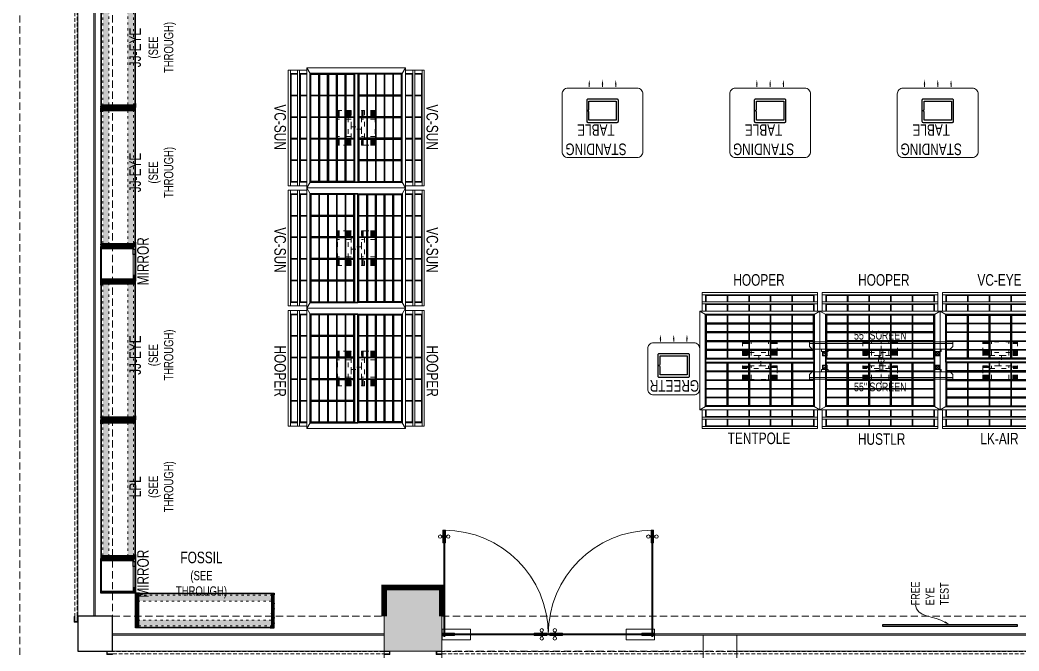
# Model space of a CAD drawing. Header units: feet. Extents: x 9387391 to 9401271, y -6779689 to -6765394.
# Drawn here: x 9387391 to 9396033, y -6774519 to -6769061 of the extents above; entities that cross this region are included whole.
import ezdxf
from ezdxf import colors
from ezdxf.entities.mleader import LeaderData, LeaderLine
from ezdxf.math import Vec2, Vec3

# ---------------------------------------------------------------- set-up
doc = ezdxf.new("R2010")
doc.units = ezdxf.units.FT
doc.header["$LTSCALE"] = 33
doc.header["$MEASUREMENT"] = 0
for name, pattern in [('ACAD_ISO03W100', [30, 12, -18]), ('DASHDOT2', [0.5, 0.25, -0.125, 0, -0.125]), ('HIDDEN', [9.525, 6.35, -3.175]), ('HIDDENX2', [0.75, 0.5, -0.25])]:
    doc.linetypes.add(name, pattern=pattern)
for name, color, linetype, lineweight in [('A-COL', 243, 'Continuous', 9), ('A-Glazing', 4, 'Continuous', 20), ('A-shutter', 8, 'Continuous', 18), ('A-STAIR', 6, 'Continuous', 5), ('beam', 90, 'Continuous', 9), ('column hatch', 5, 'Continuous', 0), ('Glazing', 141, 'Continuous', 15), ('LENS-DIM', 252, 'Continuous', 5), ('LENS-PARTITION', 21, 'Continuous', 25), ('LENS-TEXT', 31, 'Continuous', 5), ('LENS_TEXT', 31, 'Continuous', 5), ('LK-EQPMT', 3, 'Continuous', 18), ('LK-FF&E FLOOR', 1, 'Continuous', 9), ('LK-FF&E WALL', 1, 'Continuous', 9), ('LK-IT', 3, 'Continuous', 18), ('LK-MIRROR', 133, 'Continuous', 13), ('LN-ELEVATION-1', 81, 'Continuous', 25), ('LN-ELEVATION-2', 103, 'Continuous', 20), ('LN-ELEVATION-3', 125, 'Continuous', 18), ('LN-ELEVATION-4', 145, 'Continuous', 13), ('LN-ELEVATION-5', 167, 'Continuous', 5), ('LN-HATCH', 251, 'Continuous', 0), ('PLANO-CARPET', 3, 'Continuous', 18), ('PLANO-TXT', 252, 'Continuous', 5), ('rolling shutter', 1, 'Continuous', 5)]:
    doc.layers.add(name, color=color, linetype=linetype, lineweight=lineweight)
doc.styles.add('LK TXT', font='GILC____.TTF', dxfattribs={"height": 100})
doc.styles.get("Standard").update_dxf_attribs({"font": 'GILC____.TTF'})
pattern_1 = [(45, (-583869.1914, 43752.887), (3.31456304, 12.1533978), [15.625, -3.125, 0, -3.125])]
pattern_2 = [(45, (0, 0), (1.683798, 6.173926), [7.9375, -1.5875, 0, -1.5875])]

# ---------------------------------------------------------------- blocks, each defined once
blk = doc.blocks.new('JJ STSH 1200')
at = {"layer": 'LN-HATCH', "ltscale": 0.5}
h = blk.add_hatch(dxfattribs=at)
h.set_pattern_fill('ANSI36', color=256, scale=50)
h.set_pattern_definition(pattern_1)
h.paths.add_polyline_path([(-565, 294), (-565, 300), (-600, 300), (-600, 294)])
h = blk.add_hatch(dxfattribs=at)
h.set_pattern_fill('ANSI36', color=256, scale=50)
h.set_pattern_definition(pattern_1)
h.paths.add_polyline_path([(-575, 294), (-600, 294), (-600, 250), (-600, 240), (-600, 6), (-575, 6)])
h = blk.add_hatch(dxfattribs=at)
h.set_pattern_fill('ANSI36', color=256)
h.set_pattern_definition(pattern_2)
h.paths.add_polyline_path([(575, 282), (-575, 282), (-575, 232), (575, 232)])
h = blk.add_hatch(dxfattribs=at)
h.set_pattern_fill('ANSI36', color=256, scale=50)
h.set_pattern_definition(pattern_1)
h.paths.add_polyline_path([(565, 294), (565, 300), (600, 300), (600, 294)])
h = blk.add_hatch(dxfattribs=at)
h.set_pattern_fill('ANSI36', color=256, scale=50)
h.set_pattern_definition(pattern_1)
h.paths.add_polyline_path([(600, 240), (600, 250), (600, 294), (575, 294), (575, 6), (600, 6)])
h = blk.add_hatch(dxfattribs=at)
h.set_pattern_fill('ANSI36', color=256, scale=50)
h.set_pattern_definition(pattern_1)
h.paths.add_polyline_path([(-565, 6), (-565, 0), (-600, 0), (-600, 6)])
h = blk.add_hatch(dxfattribs=at)
h.set_pattern_fill('ANSI36', color=256)
h.set_pattern_definition(pattern_2)
h.paths.add_polyline_path([(575, 68), (-575, 68), (-575, 18), (575, 18)])
h = blk.add_hatch(dxfattribs=at)
h.set_pattern_fill('ANSI36', color=256, scale=50)
h.set_pattern_definition(pattern_1)
h.paths.add_polyline_path([(565, 6), (565, 0), (600, 0), (600, 6)])
at = {"layer": 'LN-ELEVATION-1', "ltscale": 0.5}
for points in [[(-565, 294), (-565, 300), (-600, 300), (-600, 294)], [(-600, 6), (-600, 240), (-600, 240), (-600, 250), (-600, 250), (-600, 294), (-575, 294), (-575, 6)], [(565, 294), (565, 300), (600, 300), (600, 294)], [(600, 6), (600, 240), (600, 240), (600, 250), (600, 250), (600, 294), (575, 294), (575, 6)], [(-565, 6), (-565, 0), (-600, 0), (-600, 6)], [(565, 6), (565, 0), (600, 0), (600, 6)]]:
    blk.add_lwpolyline(points, close=True, dxfattribs=at)
at = {"layer": 'LN-ELEVATION-3', "ltscale": 0.5}
for p, q in [((-565, 300), (565, 300)), ((565, 294), (-565, 294)), ((575, 6), (-575, 6)), ((565, 6), (-565, 6)), ((-565, 0), (565, 0))]:
    blk.add_line(p, q, dxfattribs=at)
at = {"layer": 'LN-ELEVATION-4', "linetype": 'ACAD_ISO03W100', "ltscale": 0.05}
for points in [[(575, 232), (-575, 232), (-575, 282), (575, 282)], [(575, 68), (-575, 68), (-575, 18), (575, 18)]]:
    blk.add_lwpolyline(points, close=True, dxfattribs=at)
blk = doc.blocks.new('MIRROR SEE THROUGH')
at = {"layer": 'LN-HATCH', "ltscale": 0.5}
h = blk.add_hatch(dxfattribs=at)
h.set_pattern_fill('ANSI31', color=256, scale=2)
h.set_pattern_definition([(45, (4060070.797, 1708569.446), (-4.4901280605, 4.4901280605), [])])
h.paths.add_polyline_path([(-150, 0), (-132, 0), (-132, -279), (-150, -279)])
h.paths.add_polyline_path([(-132, -6), (132, -6), (132, 0), (-132, 0)])
h.paths.add_polyline_path([(150, 0), (132, 0), (132, -279), (150, -279)])
at = {"layer": 'Defpoints'}
blk.add_lwpolyline([(150, -300), (-150, -300), (-150, 0), (150, 0)], close=True, dxfattribs=at)
at = {"layer": 'LN-ELEVATION-1'}
for points in [[(-150, 0), (-132, 0), (-132, -279), (-150, -279)], [(-132, -6), (132, -6), (132, 0), (-132, 0)], [(150, 0), (132, 0), (132, -279), (150, -279)], [(-103, -293), (-103, -279), (-148, -279), (-148, -300), (-139, -300), (-139, -298.5), (-146.5, -298.5), (-146.5, -293)], [(80, -293), (80, -279), (125, -279), (125, -300), (116, -300), (116, -298.5), (123.5, -298.5), (123.5, -293)], [(142, -300), (142, -298.5), (146.5, -298.5), (146.5, -280.5), (125, -280.5), (125, -279), (148, -279), (148, -300)]]:
    blk.add_lwpolyline(points, close=True, dxfattribs=at)
at = {"layer": 'LN-ELEVATION-2', "color": 4, "lineweight": 0}
blk.add_lwpolyline([(-146.5, -293), (123.5, -293), (123.5, -298.5), (-146.5, -298.5)], close=True, dxfattribs=at)
at = {"layer": 'LN-ELEVATION-2'}
blk.add_lwpolyline([(-103, -293), (80, -293), (80, -279), (-103, -279)], close=True, dxfattribs=at)
at = {"layer": 'LN-ELEVATION-4', "ltscale": 0.5}
blk.add_line((116, -300), (-139, -300), dxfattribs=at)
blk = doc.blocks.new('Entrance Door')
at = {"layer": 'Glazing', "ltscale": 111}
blk.add_hatch(color=256, dxfattribs=at).paths.add_polyline_path([(18, -35), (18, -1235), (30, -1235), (30, -35)])
at = {"layer": 'Glazing'}
for p, q in [((30, -54), (18, -66)), ((1118, -31), (1118, -54)), ((1118, -89), (1118, -66)), ((1133, -31), (1133, -54)), ((1133, -89), (1133, -66))]:
    blk.add_line(p, q, dxfattribs=at)
at = {"layer": 'Glazing', "ltscale": 44}
for p, q in [((-5, -1156), (18, -1156)), ((-5, -1171), (18, -1171)), ((53, -1156), (30, -1156)), ((53, -1171), (30, -1171))]:
    blk.add_line(p, q, dxfattribs=at)
at = {"layer": 'Glazing'}
for points in [[(320, -120), (0, -120), (0, 0), (320, 0)], [(0, -54), (142, -54), (142, -47), (0, -47)], [(0, -66), (142, -66), (142, -74), (0, -74)], [(1181, -54), (1038, -54), (1038, -47), (1181, -47)], [(1181, -66), (1038, -66), (1038, -74), (1181, -74)]]:
    blk.add_lwpolyline(points, close=True, dxfattribs=at)
at = {"layer": 'Glazing', "ltscale": 222}
blk.add_lwpolyline([(-2, -66), (1199, -66), (1199, -54), (-2, -54)], close=True, dxfattribs=at)
at = {"layer": 'Glazing', "ltscale": 111}
blk.add_lwpolyline([(18, -35), (18, -1235), (30, -1235), (30, -35)], close=True, dxfattribs=at)
at = {"layer": 'Glazing', "ltscale": 44}
for points in [[(18, -1093), (18, -1235), (10, -1235), (10, -1093)], [(30, -1093), (30, -1235), (37, -1235), (37, -1093)]]:
    blk.add_lwpolyline(points, close=True, dxfattribs=at)
at = {"layer": 'Glazing'}
for centre, radius in [((1125, -14), 19), ((24, -59), 19.8), ((1125, -107), 19)]:
    blk.add_circle(centre, radius, dxfattribs=at)
at = {"layer": 'Glazing', "ltscale": 44}
for centre in [(-22, -1164), (70, -1164)]:
    blk.add_circle(centre, 19, dxfattribs=at)
at = {"layer": 'Glazing', "ltscale": 222}
blk.add_arc((24, -60), 1175, 270, 359.9996, dxfattribs=at)
blk = doc.blocks.new('*U50')
at = {"layer": 'A-shutter', "color": 5, "ltscale": 10}
for points in [[(41038450.5, -1561539.2), (41038450.5, -1561544.2), (41038405.5, -1561544.2), (41038405.5, -1561564.2), (41038450.5, -1561564.2), (41038450.5, -1561569.2), (41038400.5, -1561569.2), (41038400.5, -1561539.2)], [(41040800.5, -1561539.2), (41040800.5, -1561544.2), (41040845.5, -1561544.2), (41040845.5, -1561564.2), (41040800.5, -1561564.2), (41040800.5, -1561569.2), (41040850.5, -1561569.2), (41040850.5, -1561539.2)]]:
    blk.add_lwpolyline(points, close=True, dxfattribs=at)
at = {"layer": 'A-shutter', "color": 5, "linetype": 'HIDDENX2', "ltscale": 2}
blk.add_lwpolyline([(41038405.5, -1561544.2), (41038405.5, -1561564.2), (41040845.5, -1561564.2), (41040845.5, -1561544.2)], close=True, dxfattribs=at)
blk = doc.blocks.new('*U51')
at = {"layer": 'A-shutter', "color": 5, "ltscale": 10}
for points in [[(41032335.5, -1561539.2), (41032335.5, -1561544.2), (41032290.5, -1561544.2), (41032290.5, -1561564.2), (41032335.5, -1561564.2), (41032335.5, -1561569.2), (41032285.5, -1561569.2), (41032285.5, -1561539.2)], [(41040930.5, -1561539.2), (41040930.5, -1561544.2), (41040975.5, -1561544.2), (41040975.5, -1561564.2), (41040930.5, -1561564.2), (41040930.5, -1561569.2), (41040980.5, -1561569.2), (41040980.5, -1561539.2)]]:
    blk.add_lwpolyline(points, close=True, dxfattribs=at)
at = {"layer": 'A-shutter', "color": 5, "linetype": 'HIDDENX2', "ltscale": 2}
blk.add_lwpolyline([(41032290.5, -1561544.2), (41032290.5, -1561564.2), (41040975.5, -1561564.2), (41040975.5, -1561544.2)], close=True, dxfattribs=at)
blk = doc.blocks.new('*U52')
at = {"layer": 'A-shutter', "color": 5, "ltscale": 10}
for points in [[(41038450.5, -1561539.2), (41038450.5, -1561544.2), (41038405.5, -1561544.2), (41038405.5, -1561564.2), (41038450.5, -1561564.2), (41038450.5, -1561569.2), (41038400.5, -1561569.2), (41038400.5, -1561539.2)], [(41046450.5, -1561539.2), (41046450.5, -1561544.2), (41046495.5, -1561544.2), (41046495.5, -1561564.2), (41046450.5, -1561564.2), (41046450.5, -1561569.2), (41046500.5, -1561569.2), (41046500.5, -1561539.2)]]:
    blk.add_lwpolyline(points, close=True, dxfattribs=at)
at = {"layer": 'A-shutter', "color": 5, "linetype": 'HIDDENX2', "ltscale": 2}
blk.add_lwpolyline([(41038405.5, -1561544.2), (41038405.5, -1561564.2), (41046495.5, -1561564.2), (41046495.5, -1561544.2)], close=True, dxfattribs=at)
blk = doc.blocks.new('A$C929adc24')
at = {"layer": 'column hatch'}
h = blk.add_hatch(color=8, dxfattribs=at)
h.dxf.hatch_style = 1
h.paths.add_polyline_path([(-6704.3, -4040.5), (-6704.3, -3765.5), (-7204.3, -3765.5), (-7204.3, -4315.5), (-6704.3, -4315.5)])
h.paths.add_polyline_path([(1795.7, -3765.5), (1295.7, -3765.5), (1295.7, -4315.5), (1795.7, -4315.5)])
at = {"ltscale": 100}
blk.add_line((1295.7, -4315.5), (-4154.3, -4315.5), dxfattribs=at)
blk.add_lwpolyline([(-7204.3, -4315.5), (-9854.3, -4315.5), (-9854.3, 4579.5)], dxfattribs=at)
at = {"layer": 'A-COL'}
blk.add_line((-6704.3, -4040.5), (-6704.3, -4315.5), dxfattribs=at)
blk.add_lwpolyline([(-7204.3, -3765.5), (-6704.3, -3765.5), (-6704.3, -4315.5), (-7204.3, -4315.5)], close=True, dxfattribs=at)
at = {"layer": 'A-Glazing'}
for points in [[(-9716.3, -4015.5), (-9704.3, -4015.5), (-9704.3, 4579.5), (-9716.3, 4579.5)], [(-7204.3, -4165.5), (-9554.3, -4165.5), (-9554.3, -4177.5), (-7204.3, -4177.5)], [(-4864.3, -4165.5), (1295.7, -4165.5), (1295.7, -4177.5), (-4864.3, -4177.5)]]:
    blk.add_lwpolyline(points, close=True, dxfattribs=at)
at = {"layer": 'A-STAIR'}
for p, q in [((-6704.3, -4040.5), (-6704.3, -9485.5)), ((-4444.3, -4177.5), (-4444.3, -5705.5)), ((-4154.3, -4177.5), (-4154.3, -9165.5)), ((-7204.3, -4315.5), (-7204.3, -9485.5))]:
    blk.add_line(p, q, dxfattribs=at)
at = {"layer": 'beam', "linetype": 'HIDDEN', "ltscale": 0.3}
blk.add_line((-10354.3, -4915.5), (-10354.3, 4744.5), dxfattribs=at)
for points in [[(-9554.3, 4579.5), (-9554.3, -4015.5), (-7204.3, -4015.5), (-7204.3, -4315.5), (-9854.3, -4315.5), (-9854.3, 4579.5)], [(-6704.3, -4015.5), (1295.7, -4015.5), (1295.7, -4315.5), (-6704.3, -4315.5)]]:
    blk.add_lwpolyline(points, close=True, dxfattribs=at)
at = {"layer": 'LENS-PARTITION'}
blk.add_lwpolyline([(-9554.3, -4015.5), (-9854.3, -4015.5), (-9854.3, -4315.5), (-9554.3, -4315.5)], close=True, dxfattribs=at)
at = {"layer": 'A-Glazing'}
for p, xscale, yscale, zscale, rotation in [((-6703.2, -4217.7), -0.7665000767040157, 0.7665000767040159, 0.7665000767040159, 179.9999889093191), ((-4865.5, -4217.7), 0.7665000767040158, 0.7665000767040158, 0.7665000767040158, 180.0000110906808)]:
    blk.add_blockref('Entrance Door', p, dxfattribs=dict(at, xscale=xscale, yscale=yscale, zscale=zscale, rotation=rotation))
at = {"layer": 'rolling shutter', "rotation": 270}
blk.add_blockref('*U51', (1551684.9, 41036914.9, 51149.5), dxfattribs=at)
at = {"layer": 'rolling shutter'}
for name, p in [('*U50', (-41048004.8, 1557223.7, 51149.5)), ('*U52', (-41045154.8, 1557223.7, 51149.5))]:
    blk.add_blockref(name, p, dxfattribs=at)
blk = doc.blocks.new('ffgd')
at = {"layer": 'LN-ELEVATION-4', "linetype": 'ACAD_ISO03W100', "ltscale": 0.1}
blk.add_lwpolyline([(0, 47.3), (0, -41.5), (-20, -41.5), (-20, 47.3)], close=True, dxfattribs=at)
at = {"layer": 'LN-ELEVATION-5', "linetype": 'ACAD_ISO03W100', "ltscale": 0.1}
for p, q in [((-159.9, 165.7), (-159.9, 47.3)), ((-159.7, 165.7), (-159.7, 47.3)), ((-159.4, 165.7), (-159.4, 47.3)), ((-159, 165.7), (-159, 47.3)), ((-158.5, 165.7), (-158.5, 47.3)), ((-157.9, 165.7), (-157.9, 47.3)), ((-157.1, 165.7), (-157.1, 47.3)), ((-156.1, 165.7), (-156.1, 47.3)), ((-154.1, 165.7), (-154.1, 47.3)), ((-151.1, 165.7), (-151.1, 47.3)), ((-146.1, 165.7), (-146.1, 47.3)), ((-141.1, 165.7), (-141.1, 47.3)), ((-135.1, 165.7), (-135.1, 47.3)), ((-128.1, 165.7), (-128.1, 47.3)), ((-120.1, 165.7), (-120.1, 47.3)), ((-111.1, 165.7), (-111.1, 47.3)), ((-102.1, 165.7), (-102.1, 47.3)), ((-85, 165.7), (-85, 47.3)), ((65, 165.7), (65, 47.3)), ((82.1, 165.7), (82.1, 47.3)), ((91.1, 165.7), (91.1, 47.3)), ((100.1, 165.7), (100.1, 47.3)), ((108.1, 165.7), (108.1, 47.3)), ((115.1, 165.7), (115.1, 47.3)), ((121.1, 165.7), (121.1, 47.3)), ((126.1, 165.7), (126.1, 47.3)), ((131.1, 165.7), (131.1, 47.3)), ((134.1, 165.7), (134.1, 47.3)), ((136.1, 165.7), (136.1, 47.3)), ((137.1, 165.7), (137.1, 47.3)), ((137.9, 165.7), (137.9, 47.3)), ((138.5, 165.7), (138.5, 47.3)), ((139, 165.7), (139, 47.3)), ((139.4, 165.7), (139.4, 47.3)), ((139.7, 165.7), (139.7, 47.3)), ((139.9, 165.7), (139.9, 47.3)), ((-159.9, -41.5), (-159.9, -159.9)), ((-159.7, -41.5), (-159.7, -159.9)), ((-159.4, -41.5), (-159.4, -159.9)), ((-159, -41.5), (-159, -159.9)), ((-158.5, -41.5), (-158.5, -159.9)), ((-157.9, -41.5), (-157.9, -159.9)), ((-157.1, -41.5), (-157.1, -159.9)), ((-156.1, -41.5), (-156.1, -159.9)), ((-154.1, -41.5), (-154.1, -159.9)), ((-151.1, -41.5), (-151.1, -159.9)), ((-146.1, -41.5), (-146.1, -159.9)), ((-141.1, -41.5), (-141.1, -159.9)), ((-135.1, -41.5), (-135.1, -159.9)), ((-128.1, -41.5), (-128.1, -159.9)), ((-120.1, -41.5), (-120.1, -159.9)), ((-111.1, -41.5), (-111.1, -159.9)), ((-102.1, -41.5), (-102.1, -159.9)), ((-85, -41.5), (-85, -159.9)), ((65, -41.5), (65, -159.9)), ((82.1, -41.5), (82.1, -159.9)), ((91.1, -41.5), (91.1, -159.9)), ((100.1, -41.5), (100.1, -159.9)), ((108.1, -41.5), (108.1, -159.9)), ((115.1, -41.5), (115.1, -159.9)), ((121.1, -41.5), (121.1, -159.9)), ((126.1, -41.5), (126.1, -159.9)), ((131.1, -41.5), (131.1, -159.9)), ((134.1, -41.5), (134.1, -159.9)), ((136.1, -41.5), (136.1, -159.9)), ((137.1, -41.5), (137.1, -159.9)), ((137.9, -41.5), (137.9, -159.9)), ((138.5, -41.5), (138.5, -159.9)), ((139, -41.5), (139, -159.9)), ((139.4, -41.5), (139.4, -159.9)), ((139.7, -41.5), (139.7, -159.9)), ((139.9, -41.5), (139.9, -159.9))]:
    blk.add_line(p, q, dxfattribs=at)
for points in [[(140, 73), (140, 165.7), (-160, 165.7), (-160, 73)], [(140, -67.1), (140, -159.9), (-160, -159.9), (-160, -67.1)]]:
    blk.add_lwpolyline(points, dxfattribs=at)
for points in [[(140, 73), (140, 47.3), (-160, 47.3), (-160, 73)], [(140, -41.5), (140, -67.1), (-160, -67.1), (-160, -41.5)]]:
    blk.add_lwpolyline(points, close=True, dxfattribs=at)
blk = doc.blocks.new('EURO 1040 x 1175')
at = {"layer": 'LN-ELEVATION-1'}
for points in [[(-470, -327.4), (470, -327.4), (470, 467.6), (-470, 467.6)], [(-470, 85.1), (470, 85.1), (470, 467.6), (-470, 467.6)], [(-283.2, 85.1), (-277.2, 85.1), (-277.2, 467.6), (-283.2, 467.6)], [(-96.4, 85.1), (-90.4, 85.1), (-90.4, 467.6), (-96.4, 467.6)], [(90.4, 85.1), (96.4, 85.1), (96.4, 467.6), (90.4, 467.6)], [(277.2, 85.1), (283.2, 85.1), (283.2, 467.6), (277.2, 467.6)], [(-470, 386.6), (-283.2, 386.6), (-283.2, 392.6), (-470, 392.6)], [(-277.2, 386.6), (-96.4, 386.6), (-96.4, 392.6), (-277.2, 392.6)], [(-90.4, 386.6), (90.4, 386.6), (90.4, 392.6), (-90.4, 392.6)], [(96.4, 386.6), (277.2, 386.6), (277.2, 392.6), (96.4, 392.6)], [(283.2, 386.6), (470, 386.6), (470, 392.6), (283.2, 392.6)], [(-470, 311.2), (-283.2, 311.2), (-283.2, 317.2), (-470, 317.2)], [(-277.2, 311.2), (-96.4, 311.2), (-96.4, 317.2), (-277.2, 317.2)], [(-90.4, 311.2), (90.4, 311.2), (90.4, 317.2), (-90.4, 317.2)], [(96.4, 311.2), (277.2, 311.2), (277.2, 317.2), (96.4, 317.2)], [(283.2, 311.2), (470, 311.2), (470, 317.2), (283.2, 317.2)], [(-470, 235.8), (-283.2, 235.8), (-283.2, 241.8), (-470, 241.8)], [(-277.2, 235.8), (-96.4, 235.8), (-96.4, 241.8), (-277.2, 241.8)], [(-90.4, 235.8), (90.4, 235.8), (90.4, 241.8), (-90.4, 241.8)], [(96.4, 235.8), (277.2, 235.8), (277.2, 241.8), (96.4, 241.8)], [(283.2, 235.8), (470, 235.8), (470, 241.8), (283.2, 241.8)], [(-470, 160.4), (-283.2, 160.4), (-283.2, 166.4), (-470, 166.4)], [(-277.2, 160.4), (-96.4, 160.4), (-96.4, 166.4), (-277.2, 166.4)], [(-90.4, 160.4), (90.4, 160.4), (90.4, 166.4), (-90.4, 166.4)], [(96.4, 160.4), (277.2, 160.4), (277.2, 166.4), (96.4, 166.4)], [(283.2, 160.4), (470, 160.4), (470, 166.4), (283.2, 166.4)], [(-470, 85.1), (470, 85.1), (470, 55.1), (-470, 55.1)], [(-470, 55.1), (470, 55.1), (470, -327.4), (-470, -327.4)], [(-283.2, 55.1), (-277.2, 55.1), (-277.2, -327.4), (-283.2, -327.4)], [(-96.4, 55.1), (-90.4, 55.1), (-90.4, -327.4), (-96.4, -327.4)], [(90.4, 55.1), (96.4, 55.1), (96.4, -327.4), (90.4, -327.4)], [(277.2, 55.1), (283.2, 55.1), (283.2, -327.4), (277.2, -327.4)], [(-470, -20.3), (-283.2, -20.3), (-283.2, -26.3), (-470, -26.3)], [(-277.2, -20.3), (-96.4, -20.3), (-96.4, -26.3), (-277.2, -26.3)], [(-90.4, -20.3), (90.4, -20.3), (90.4, -26.3), (-90.4, -26.3)], [(96.4, -20.3), (277.2, -20.3), (277.2, -26.3), (96.4, -26.3)], [(283.2, -20.3), (470, -20.3), (470, -26.3), (283.2, -26.3)], [(-470, -95.7), (-283.2, -95.7), (-283.2, -101.7), (-470, -101.7)], [(-470, -171.1), (-283.2, -171.1), (-283.2, -177.1), (-470, -177.1)], [(-277.2, -95.7), (-96.4, -95.7), (-96.4, -101.7), (-277.2, -101.7)], [(-277.2, -171.1), (-96.4, -171.1), (-96.4, -177.1), (-277.2, -177.1)], [(-90.4, -95.7), (90.4, -95.7), (90.4, -101.7), (-90.4, -101.7)], [(-90.4, -171.1), (90.4, -171.1), (90.4, -177.1), (-90.4, -177.1)], [(96.4, -95.7), (277.2, -95.7), (277.2, -101.7), (96.4, -101.7)], [(96.4, -171.1), (277.2, -171.1), (277.2, -177.1), (96.4, -177.1)], [(283.2, -95.7), (470, -95.7), (470, -101.7), (283.2, -101.7)], [(283.2, -171.1), (470, -171.1), (470, -177.1), (283.2, -177.1)], [(-470, -246.4), (-283.2, -246.4), (-283.2, -252.4), (-470, -252.4)], [(-277.2, -246.4), (-96.4, -246.4), (-96.4, -252.4), (-277.2, -252.4)], [(-90.4, -246.4), (90.4, -246.4), (90.4, -252.4), (-90.4, -252.4)], [(96.4, -246.4), (277.2, -246.4), (277.2, -252.4), (96.4, -252.4)], [(283.2, -246.4), (470, -246.4), (470, -252.4), (283.2, -252.4)]]:
    blk.add_lwpolyline(points, close=True, dxfattribs=at)
for points in [[(-283.2, 461.6), (-464, 461.6), (-464, 317.2)], [(-96.4, 461.6), (-277.2, 461.6)], [(90.4, 461.6), (-90.4, 461.6)], [(277.2, 461.6), (96.4, 461.6)], [(464, 317.2), (464, 461.6), (283.2, 461.6)], [(-464, 311.2), (-464, 241.8)], [(464, 241.8), (464, 311.2)], [(-464, 235.8), (-464, 166.4)], [(464, 166.4), (464, 235.8)], [(-464, 160.4), (-464, 91.1), (-283.2, 91.1)], [(-277.2, 91.1), (-96.4, 91.1)], [(-90.4, 91.1), (90.4, 91.1)], [(96.4, 91.1), (277.2, 91.1)], [(283.2, 91.1), (464, 91.1), (464, 160.4)], [(-464, -20.3), (-464, 49.1), (-283.2, 49.1)], [(-277.2, 49.1), (-96.4, 49.1)], [(-90.4, 49.1), (90.4, 49.1)], [(96.4, 49.1), (277.2, 49.1)], [(283.2, 49.1), (464, 49.1), (464, -20.3)], [(-464, -95.7), (-464, -26.3)], [(464, -26.3), (464, -95.7)], [(-464, -171.1), (-464, -101.7)], [(464, -101.7), (464, -171.1)], [(-283.2, -321.4), (-464, -321.4), (-464, -177.1)], [(464, -177.1), (464, -321.4), (283.2, -321.4)], [(-96.4, -321.4), (-277.2, -321.4)], [(90.4, -321.4), (-90.4, -321.4)], [(277.2, -321.4), (96.4, -321.4)]]:
    blk.add_lwpolyline(points, dxfattribs=at)
at = {"layer": 'LN-ELEVATION-2'}
blk.add_lwpolyline([(-520, -357.4), (520, -357.4), (520, 497.6), (-520, 497.6)], close=True, dxfattribs=at)
for points in [[(-470, 467.6), (-520, 497.6)], [(470, 467.6), (520, 497.6)], [(-470, -327.4), (-520, -357.4)], [(470, -327.4), (520, -357.4)]]:
    blk.add_lwpolyline(points, dxfattribs=at)
at = {"layer": 'LN-ELEVATION-3'}
for points in [[(-500, 559.6), (500, 559.6), (500, 577.6), (-500, 577.6)], [(-500, 497.6), (-470, 497.6), (-470, 559.6), (-500, 559.6)], [(470, 497.6), (500, 497.6), (500, 559.6), (470, 559.6)], [(-500, -357.4), (-470, -357.4), (-470, -419.4), (-500, -419.4)], [(-500, -419.4), (500, -419.4), (500, -437.4), (-500, -437.4)], [(470, -357.4), (500, -357.4), (500, -419.4), (470, -419.4)]]:
    blk.add_lwpolyline(points, close=True, dxfattribs=at)
at = {"layer": 'LN-ELEVATION-4'}
for points in [[(-500, 639.6), (500, 639.6), (500, 657.6), (-500, 657.6)], [(-500, 577.6), (-470, 577.6), (-470, 639.6), (-500, 639.6)], [(470, 577.6), (500, 577.6), (500, 639.6), (470, 639.6)], [(-470, 497.6), (-464, 497.6), (-464, 559.6), (-470, 559.6)], [(-464, 553.6), (-283.2, 553.6), (-283.2, 559.6), (-464, 559.6)], [(-283.2, 497.6), (-277.2, 497.6), (-277.2, 559.6), (-283.2, 559.6)], [(-277.2, 553.6), (-96.4, 553.6), (-96.4, 559.6), (-277.2, 559.6)], [(-96.4, 497.6), (-90.4, 497.6), (-90.4, 559.6), (-96.4, 559.6)], [(-90.4, 553.6), (90.4, 553.6), (90.4, 559.6), (-90.4, 559.6)], [(90.4, 497.6), (96.4, 497.6), (96.4, 559.6), (90.4, 559.6)], [(96.4, 553.6), (277.2, 553.6), (277.2, 559.6), (96.4, 559.6)], [(277.2, 497.6), (283.2, 497.6), (283.2, 559.6), (277.2, 559.6)], [(283.2, 553.6), (464, 553.6), (464, 559.6), (283.2, 559.6)], [(464, 497.6), (470, 497.6), (470, 559.6), (464, 559.6)], [(-470, -357.4), (-464, -357.4), (-464, -419.4), (-470, -419.4)], [(-464, -413.4), (-283.2, -413.4), (-283.2, -419.4), (-464, -419.4)], [(-283.2, -357.4), (-277.2, -357.4), (-277.2, -419.4), (-283.2, -419.4)], [(-277.2, -413.4), (-96.4, -413.4), (-96.4, -419.4), (-277.2, -419.4)], [(-96.4, -357.4), (-90.4, -357.4), (-90.4, -419.4), (-96.4, -419.4)], [(-90.4, -413.4), (90.4, -413.4), (90.4, -419.4), (-90.4, -419.4)], [(90.4, -357.4), (96.4, -357.4), (96.4, -419.4), (90.4, -419.4)], [(96.4, -413.4), (277.2, -413.4), (277.2, -419.4), (96.4, -419.4)], [(277.2, -357.4), (283.2, -357.4), (283.2, -419.4), (277.2, -419.4)], [(283.2, -413.4), (464, -413.4), (464, -419.4), (283.2, -419.4)], [(464, -357.4), (470, -357.4), (470, -419.4), (464, -419.4)], [(-500, -437.4), (-470, -437.4), (-470, -499.4), (-500, -499.4)], [(-500, -499.4), (500, -499.4), (500, -517.4), (-500, -517.4)], [(470, -437.4), (500, -437.4), (500, -499.4), (470, -499.4)]]:
    blk.add_lwpolyline(points, close=True, dxfattribs=at)
at = {"layer": 'LN-ELEVATION-5'}
for points in [[(-470, 577.6), (-464, 577.6), (-464, 639.6), (-470, 639.6)], [(-464, 633.6), (-283.2, 633.6), (-283.2, 639.6), (-464, 639.6)], [(-283.2, 577.6), (-277.2, 577.6), (-277.2, 639.6), (-283.2, 639.6)], [(-277.2, 633.6), (-96.4, 633.6), (-96.4, 639.6), (-277.2, 639.6)], [(-96.4, 577.6), (-90.4, 577.6), (-90.4, 639.6), (-96.4, 639.6)], [(-90.4, 633.6), (90.4, 633.6), (90.4, 639.6), (-90.4, 639.6)], [(90.4, 577.6), (96.4, 577.6), (96.4, 639.6), (90.4, 639.6)], [(96.4, 633.6), (277.2, 633.6), (277.2, 639.6), (96.4, 639.6)], [(277.2, 577.6), (283.2, 577.6), (283.2, 639.6), (277.2, 639.6)], [(283.2, 633.6), (464, 633.6), (464, 639.6), (283.2, 639.6)], [(464, 577.6), (470, 577.6), (470, 639.6), (464, 639.6)], [(-470, -437.4), (-464, -437.4), (-464, -499.4), (-470, -499.4)], [(-464, -493.4), (-283.2, -493.4), (-283.2, -499.4), (-464, -499.4)], [(-283.2, -437.4), (-277.2, -437.4), (-277.2, -499.4), (-283.2, -499.4)], [(-277.2, -493.4), (-96.4, -493.4), (-96.4, -499.4), (-277.2, -499.4)], [(-96.4, -437.4), (-90.4, -437.4), (-90.4, -499.4), (-96.4, -499.4)], [(-90.4, -493.4), (90.4, -493.4), (90.4, -499.4), (-90.4, -499.4)], [(90.4, -437.4), (96.4, -437.4), (96.4, -499.4), (90.4, -499.4)], [(96.4, -493.4), (277.2, -493.4), (277.2, -499.4), (96.4, -499.4)], [(277.2, -437.4), (283.2, -437.4), (283.2, -499.4), (277.2, -499.4)], [(283.2, -493.4), (464, -493.4), (464, -499.4), (283.2, -499.4)], [(464, -437.4), (470, -437.4), (470, -499.4), (464, -499.4)]]:
    blk.add_lwpolyline(points, close=True, dxfattribs=at)
at = {"layer": 'LENS-DIM'}
blk.add_blockref('ffgd', (10, 67.1), dxfattribs=at)
blk = doc.blocks.new('Standing Table 700X600')
at = {"layer": 'LN-ELEVATION-1', "linetype": 'ByBlock', "lineweight": -2}
for p, q in [((-114.7, -32.3), (-114.7, -12)), ((0, -32.3), (0, -12)), ((114.7, -32.3), (114.7, -12))]:
    blk.add_line(p, q, dxfattribs=at)
at = {"layer": 'LN-ELEVATION-1'}
for points in [[(-127.2, 94.5), (126.8, 94.5, 0.414214), (136.8, 104.5), (136.8, 286.5, 0.414214), (126.8, 296.5), (-127.2, 296.5, 0.414214), (-137.2, 286.5), (-137.2, 104.5, 0.414214)], [(117.2, 186), (117.2, 113.5), (-117.8, 113.5), (-117.8, 277.5), (117.2, 277.5), (117.2, 205, 0.327538), (118.6, 203.1, -0.733799), (118.6, 187.9, 0.327538)]]:
    blk.add_lwpolyline(points, format="xyb", close=True, dxfattribs=at)
at = {"layer": 'LN-ELEVATION-1', "linetype": 'ByBlock', "lineweight": -2}
for points in [[(-108.1, -32.3), (-121.4, -32.3), (-114.7, -72.3)], [(6.7, -32.3), (-6.7, -32.3), (0, -72.3)], [(121.4, -32.3), (108.1, -32.3), (114.7, -72.3)]]:
    blk.add_solid(points, dxfattribs=at)
at = {"layer": 'LN-ELEVATION-2'}
blk.add_lwpolyline([(-300, 0), (300, 0, 0.414214), (350, 50), (350, 550, 0.414214), (300, 600), (-300, 600, 0.414214), (-350, 550), (-350, 50, 0.414214)], format="xyb", close=True, dxfattribs=at)
at = {"layer": 'LENS-TEXT', "color": 7, "linetype": 'Continuous', "ltscale": 3, "insert": (56.8, 445.9), "char_height": 100, "width": 783.964, "attachment_point": 5, "style": 'LK TXT'}
blk.add_mtext('STANDING TABLE', dxfattribs=at)
blk = doc.blocks.new('GREETR 450x450')
at = {"layer": 'LN-ELEVATION-1', "linetype": 'ByBlock', "lineweight": -2}
for p, q in [((481.3, 339.7), (461, 339.7)), ((481.3, 225), (461, 225)), ((481.3, 110.3), (461, 110.3))]:
    blk.add_line(p, q, dxfattribs=at)
at = {"layer": 'LN-ELEVATION-1'}
for points in [[(355.5, 98.3), (355.5, 352.3, 0.414214), (345.5, 362.3), (163.5, 362.3, 0.414214), (153.5, 352.3), (153.5, 98.3, 0.414214), (163.5, 88.3), (345.5, 88.3, 0.414214)], [(264, 342.8), (336.5, 342.8), (336.5, 107.8), (172.5, 107.8), (172.5, 342.8), (245, 342.8, 0.327538), (246.9, 344.2, -0.733799), (262.1, 344.2, 0.327538)]]:
    blk.add_lwpolyline(points, format="xyb", close=True, dxfattribs=at)
at = {"layer": 'LN-ELEVATION-1', "linetype": 'ByBlock', "lineweight": -2}
for points in [[(481.3, 346.4), (481.3, 333.1), (521.3, 339.7)], [(481.3, 231.7), (481.3, 218.3), (521.3, 225)], [(481.3, 116.9), (481.3, 103.6), (521.3, 110.3)]]:
    blk.add_solid(points, dxfattribs=at)
at = {"layer": 'LN-ELEVATION-2'}
blk.add_lwpolyline([(50, 0), (400, 0, 0.414214), (450, 50), (450, 400, 0.414214), (400, 450), (50, 450, 0.414214), (0, 400), (0, 50, 0.414214)], format="xyb", close=True, dxfattribs=at)
at = {"layer": 'LENS-TEXT', "color": 0, "linetype": 'Continuous', "ltscale": 3, "insert": (78.9, 218.7), "char_height": 100, "attachment_point": 5, "rotation": 90, "style": 'LK TXT'}
blk.add_mtext_dynamic_manual_height_columns('GREETR', width=353.056, gutter_width=0.5, heights=[0], dxfattribs=at)
blk = doc.blocks.new('55INCH')
at = {"layer": 'LK-EQPMT', "ltscale": 12}
for p, q in [((2111558.8, 1135690.5), (2111583.2, 1135690.5)), ((2111583.2, 1135690.5), (2111607.7, 1135666)), ((2111607.7, 1134473.9), (2111607.7, 1135666)), ((2111607.7, 1135587.9), (2111627.2, 1135587.9)), ((2111627.2, 1135587.9), (2111627.2, 1135529.3)), ((2111627.2, 1135529.3), (2111607.7, 1135529.3)), ((2111627.2, 1134610.6), (2111607.7, 1134610.6)), ((2111607.7, 1134552), (2111627.2, 1134552)), ((2111627.2, 1134610.6), (2111627.2, 1134552)), ((2111583.2, 1134449.5), (2111607.7, 1134473.9)), ((2111558.8, 1134449.5), (2111583.2, 1134449.5))]:
    blk.add_line(p, q, dxfattribs=at)
at = {"layer": 'LK-EQPMT'}
for p, q in [((2111661.6, 1135543.3), (2111631, 1135573.9)), ((2111661.6, 1135573.9), (2111631, 1135543.3)), ((2111661.6, 1134597.1), (2111631, 1134566.5))]:
    blk.add_line(p, q, dxfattribs=at)
at = {"layer": 'LK-EQPMT', "ltscale": 12}
blk.add_lwpolyline([(2111542.6, 1135690.5), (2111558.8, 1135690.5), (2111558.8, 1134449.5), (2111542.6, 1134449.5)], close=True, dxfattribs=at)
at = {"layer": 'LK-EQPMT'}
for points in [[(2111627.2, 1135577.7), (2111627.2, 1135539.5), (2111665.4, 1135539.5), (2111665.4, 1135577.7)], [(2111631, 1135573.9), (2111631, 1135543.3), (2111661.6, 1135543.3), (2111661.6, 1135573.9)], [(2111627.2, 1134562.7), (2111627.2, 1134600.9), (2111665.4, 1134600.9), (2111665.4, 1134562.7)], [(2111631, 1134566.5), (2111631, 1134597.1), (2111661.6, 1134597.1), (2111661.6, 1134566.5)]]:
    blk.add_lwpolyline(points, close=True, dxfattribs=at)

msp = doc.modelspace()

# ---------------------------------------------------------------- linework, layer by layer
msp.add_lwpolyline([(9396018.9, -6774293), (9394850.9, -6774293), (9394850.9, -6774305), (9396018.9, -6774305)], close=True)
at = {"layer": 'LK-IT', "color": 1, "linetype": 'DASHDOT2', "ltscale": 3}
msp.add_line((9394840.6, -6772250.7), (9394840.6, -6771761.7), dxfattribs=at)
at = {"layer": 'LK-IT'}
for points in [[(9394890.6, -6771908.8), (9394790.6, -6771908.8), (9394790.6, -6771918.8), (9394890.6, -6771918.8)], [(9394890.6, -6772103.6), (9394790.6, -6772103.6), (9394790.6, -6772093.6), (9394890.6, -6772093.6)]]:
    msp.add_lwpolyline(points, close=True, dxfattribs=at)
for points in [[(9394853.1, -6771984.6), (9394853.1, -6771918.8), (9394828.1, -6771918.8), (9394828.1, -6771984.6, -0.267949), (9394853.1, -6771984.6, 1)], [(9394853.1, -6772027.9), (9394853.1, -6772093.6), (9394828.1, -6772093.6), (9394828.1, -6772027.9, 0.267949), (9394853.1, -6772027.9, -1)]]:
    msp.add_lwpolyline(points, format="xyb", dxfattribs=at)
at = {"layer": 'LK-IT', "color": 1}
msp.add_circle((9394840.6, -6772006.2), 25, dxfattribs=at)
at = {"layer": 'LK-MIRROR', "linetype": 'ACAD_ISO03W100', "ltscale": 0.05, "const_width": 50}
msp.add_lwpolyline([(9391041, -6774218.7), (9391041, -6773968.7), (9390541, -6773968.7), (9390541, -6774218.7)], dxfattribs=at)

# ---------------------------------------------------------------- block references
at = {"layer": 'LK-FF&E FLOOR'}
for name, p, rotation in [('EURO 1040 x 1175', (9390229.5, -6769993.7), 270), ('Standing Table 700X600', (9392429.7, -6769649.8), 180), ('Standing Table 700X600', (9393879.7, -6769649.8), 180), ('Standing Table 700X600', (9395329.7, -6769649.8), 180), ('EURO 1040 x 1175', (9395870.6, -6771936.2), 180), ('GREETR 450x450', (9393270.6, -6772303.3), 89.99999999999996)]:
    msp.add_blockref(name, p, dxfattribs=dict(at, rotation=rotation))
at = {"layer": 'LK-FF&E FLOOR', "xscale": -1}
for p, rotation in [((9390229.5, -6771033.7), 270), ((9393790.6, -6771936.2), 180), ((9394830.6, -6771936.2), 180), ((9390229.5, -6772073.7), 270)]:
    msp.add_blockref('EURO 1040 x 1175', p, dxfattribs=dict(at, rotation=rotation))
at = {"layer": 'LK-FF&E WALL', "xscale": -1, "rotation": 90}
for p in [(9388391, -6769218.7), (9388391, -6771918.7)]:
    msp.add_blockref('JJ STSH 1200', p, dxfattribs=at)
at = {"layer": 'LK-FF&E WALL'}
for name, p, rotation in [('JJ STSH 1200', (9388391, -6770418.7), 90.00000000000003), ('MIRROR SEE THROUGH', (9388091, -6771168.7), 90), ('JJ STSH 1200', (9388391, -6773118.7), 90), ('MIRROR SEE THROUGH', (9388091, -6773868.7), 90)]:
    msp.add_blockref(name, p, dxfattribs=dict(at, rotation=rotation))
msp.add_blockref('JJ STSH 1200', (9388991, -6774318.7), dxfattribs=at)
at = {"layer": 'LK-IT', "rotation": 270}
msp.add_blockref('55INCH', (8259770.7, -4660301.1), dxfattribs=at)
at = {"layer": 'LK-IT', "xscale": -1, "rotation": 270}
msp.add_blockref('55INCH', (8259770.7, -8883711.3), dxfattribs=at)
at = {"layer": 'PLANO-CARPET', "color": 2}
msp.add_blockref('A$C929adc24', (9397745.3, -6770203.2), dxfattribs=at)

# ---------------------------------------------------------------- texts
at = {"layer": 'LENS-TEXT', "color": 0, "linetype": 'Continuous', "ltscale": 3, "char_height": 75, "width": 783.964, "attachment_point": 5, "style": 'LK TXT'}
for insert in [(9394832.2, -6771788), (9394832.2, -6772235)]:
    msp.add_mtext('\\pt225;55" SCREEN', dxfattribs=dict(at, insert=insert))
at = {"layer": 'LENS_TEXT', "linetype": 'Continuous', "ltscale": 3, "char_height": 100, "width": 324.474, "attachment_point": 5, "rotation": 90, "style": 'LK TXT'}
for insert in [(9388455.7, -6771147.6, 0), (9388455.7, -6773849.9, 0)]:
    msp.add_mtext('{\\C7;MIRROR}', dxfattribs=dict(at, insert=insert))
at = {"layer": 'PLANO-TXT', "linetype": 'Continuous', "ltscale": 3, "char_height": 100, "attachment_point": 5, "style": 'LK TXT'}
for s, insert, width, rotation in [('JJ-EYE\\P{\\H0.8x;(SEE THROUGH)}', (9388539, -6769298.5, 0), 539.198, 90), ('VC-SUN ', (9389640.8, -6769987.3, 0), 271.785, 270), ('VC-SUN ', (9390956.6, -6769987.3, 0), 271.785, 270), ('JJ-EYE\\P{\\H0.8x;(SEE THROUGH)}', (9388539, -6770379.6, 0), 539.198, 90), ('VC-SUN ', (9389640.8, -6771050, 0), 271.785, 270), ('VC-SUN ', (9390956.6, -6771050, 0), 271.785, 270), ('JJ-EYE\\P{\\H0.8x;(SEE THROUGH)}', (9388539, -6771959, 0), 539.198, 90), ('HOOPER ', (9389640.8, -6772097.7, 0), 271.785, 270), ('HOOPER ', (9390957.4, -6772097.7, 0), 271.785, 270), ('LPL\\P{\\H0.8x;(SEE THROUGH)}', (9388539, -6773098.4, 0), 539.198, 90)]:
    msp.add_mtext(s, dxfattribs=dict(at, insert=insert, width=width, rotation=rotation))
for s, insert, width in [('HOOPER ', (9393783.7, -6771309.7, 0), 271.785), ('HOOPER ', (9394863.1, -6771309.7, 0), 271.785), ('VC-EYE ', (9395863.6, -6771309.7, 0), 271.785), ('TENTPOLE', (9393783.7, -6772679.6, 0), 271.785), ('HUSTLR', (9394844.4, -6772685.7, 0), 271.785), ('LK-AIR ', (9395863.6, -6772681.9, 0), 271.785), ('FOSSIL\\P{\\H0.8x;(SEE THROUGH)}', (9388960.9, -6773861.6, 0), 539.198)]:
    msp.add_mtext(s, dxfattribs=dict(at, insert=insert, width=width))

# ---------------------------------------------------------------- leaders
at = {"layer": 'LENS_TEXT', "color": 1, "linetype": 'Continuous', "ltscale": 3}
ml = msp.add_multileader_mtext('Standard', dxfattribs=at)
ml.set_content('{\\C256;FREE EYE TEST}', color=1)
ml.set_leader_properties(color=256, linetype='ByLayer', lineweight=-1)
ml.build(insert=Vec2(0, 0))
ml.multileader.update_dxf_attribs({"leader_type": 2, "dogleg_length": 0.36, "arrow_head_size": 50})
ctx = ml.context
ctx.base_point, ctx.char_height, ctx.arrow_head_size, ctx.landing_gap_size, ctx.plane_origin, ctx.plane_x_axis, ctx.plane_y_axis = Vec3(9395137.1, -6774122.8), 75, 50, 0.09, Vec3(9393774.7, -6775400.6), Vec3(0, 1), Vec3(-1, 0)
notes = []
notes.append((ctx, [(0, (1, 1, 0), (9395137.1, -6774123.2), (0, 1), 0.36, [(1, [(9395434.9, -6774293)], 0, [])])]))
ctx.mtext.insert, ctx.mtext.text_direction, ctx.mtext.rotation, ctx.mtext.width, ctx.mtext.flow_direction = Vec3(9395099.1, -6774122.7), Vec3(0, 1), 1.570796, 354.238, 5
for ctx, leaders in notes:
    for number, flags, end, landing, length, lines in leaders:
        leader = LeaderData()
        leader.index, (leader.has_last_leader_line, leader.has_dogleg_vector, leader.attachment_direction) = number, flags
        leader.last_leader_point, leader.dogleg_vector, leader.dogleg_length = Vec3(end), Vec3(landing), length
        for number, points, colour, breaks in lines:
            line = LeaderLine()
            line.index, line.vertices, line.color, line.breaks = number, Vec3.list(points), colors.encode_raw_color(colour), breaks
            leader.lines.append(line)
        ctx.leaders.append(leader)

doc.saveas('drawing.dxf')
